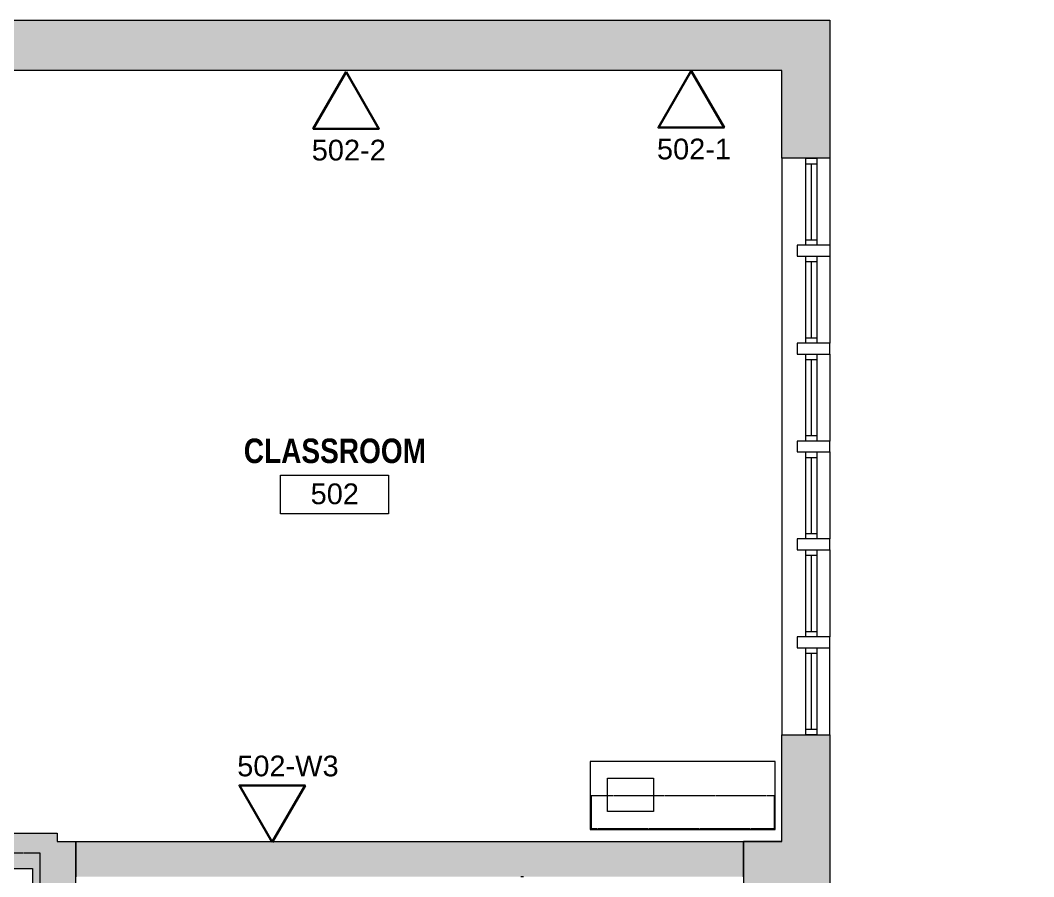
# Model space of a CAD drawing. Header units: inches. Extents: x 891 to 14187, y -1169 to 3232.
# Drawn here: x 5149.8 to 5522.4, y 654.5 to 969.6 of the extents above; entities that cross this region are included whole.
import ezdxf

# ---------------------------------------------------------------- set-up
doc = ezdxf.new("R2010")
doc.units = ezdxf.units.IN
doc.header["$MEASUREMENT"] = 0
doc.linetypes.add('IMPORT-IMPORT-HIDDEN', pattern=[0.375, 0.25, -0.125])
doc.linetypes.add('IMPORT-IMPORT-PHANTOM2', pattern=[1.25, 0.625, -0.125, 0.125, -0.125, 0.125, -0.125])
doc.layers.add('_DROPS_IDFS', color=7, linetype='Continuous')
for name, color, linetype, lineweight in [('_OPTEC_LAYER', 1, 'Continuous', 30), ('A-ANNO-RM TAG', 7, 'Continuous', 9), ('A-Fixtures-Appliances', 7, 'Continuous', 9), ('A-Hatch', 7, 'Continuous', 9), ('A-Millwork', 7, 'Continuous', 9), ('EX-EXT-CORE', 7, 'Continuous', 9), ('EX-Windows', 7, 'Continuous', 9), ('MUC-LOW_WALL', 7, 'Continuous', 9), ('WALL TYPE', 7, 'IMPORT-IMPORT-PHANTOM2', 9)]:
    doc.layers.add(name, color=color, linetype=linetype, lineweight=lineweight)
doc.styles.add('Arial', font='arial.ttf', dxfattribs={"height": 7.623})
doc.styles.add('Arial Narrow_B', font='ARIALNB.TTF', dxfattribs={"height": 9})

# ---------------------------------------------------------------- blocks, each defined once
blk = doc.blocks.new('_DATA')
at = {"layer": '_DROPS_IDFS', "color": 1, "lineweight": 30}
blk.add_lwpolyline([(24.61, 42.64), (12.55, 21.75), (36.67, 21.75)], close=True, dxfattribs=at)

msp = doc.modelspace()

# ---------------------------------------------------------------- hatches: boundary and pattern name
at = {"layer": 'A-Hatch'}
h = msp.add_hatch(color=9, dxfattribs=at)
h.paths.add_polyline_path([(4568.1, 657.56), (4627.39, 657.56), (4627.39, 674.55), (4593.1, 674.55), (4593.1, 678.06), (4589.1, 678.06), (4589.1, 750), (4568.1, 750)])
h.paths.add_polyline_path([(4589.1, 804), (4589.1, 955.93), (4971.1, 955.93), (4971.1, 951.06), (5429.82, 951.06), (5429.82, 918.77), (5447.44, 918.77), (5447.44, 969.56), (4568.1, 969.56), (4568.1, 958.56), (4561.1, 958.56), (4561.1, 896.56), (4568.1, 896.56), (4568.1, 804)])
h = msp.add_hatch(color=9, dxfattribs=at)
h.paths.add_polyline_path([(5278.55, 148.62), (5299.53, 169.59), (5299.86, 168.63), (5300.43, 167.78), (5301.19, 167.1), (5302.1, 166.64), (5303.1, 166.42), (5304.12, 166.47), (5305.1, 166.77), (5305.97, 167.31), (5306.67, 168.05), (5307.16, 168.94), (5307.41, 169.93), (5307.4, 170.95), (5307.14, 171.94), (5338.02, 171.94), (5338.02, 179.44), (5343.02, 179.44), (5343.02, 191.49), (5437.02, 191.49), (5437.02, 179.44), (5442.02, 179.44), (5442.02, 171.94), (5473.76, 171.94), (5473.76, 170.86), (5473.88, 169.82), (5474.23, 168.83), (5474.8, 167.95), (5475.56, 167.23), (5476.46, 166.7), (5477.46, 166.39), (5478.5, 166.31), (5480.69, 166.31), (5481.46, 166.21), (5482.19, 165.91), (5482.81, 165.43), (5483.28, 164.81), (5483.58, 164.09), (5483.69, 163.31), (5483.69, 162.04), (5488.7, 162.04), (5488.18, 160.63), (5488.04, 159.14), (5488.28, 157.66), (5488.89, 156.28), (5489.82, 155.11), (5491.03, 154.21), (5492.42, 153.65), (5493.9, 153.46), (5495.39, 153.65), (5496.78, 154.21), (5497.99, 155.11), (5498.92, 156.28), (5499.53, 157.66), (5499.77, 159.14), (5499.63, 160.63), (5499.11, 162.04), (5502.35, 162.04), (5502.35, 163.31), (5502.45, 164.09), (5502.75, 164.81), (5503.23, 165.43), (5503.85, 165.91), (5504.57, 166.21), (5505.35, 166.31), (5505.98, 166.31), (5505.98, 170.82), (5507.01, 170.49), (5508.09, 170.42), (5509.15, 170.62), (5510.13, 171.08), (5510.96, 171.77), (5511.6, 172.65), (5512, 173.65), (5512.13, 174.72), (5512, 175.8), (5511.6, 176.8), (5510.96, 177.68), (5510.13, 178.37), (5509.15, 178.83), (5508.09, 179.03), (5507.01, 178.96), (5505.98, 178.63), (5505.98, 184.82), (5507.01, 184.49), (5508.09, 184.42), (5509.15, 184.62), (5510.13, 185.08), (5510.96, 185.77), (5511.6, 186.65), (5512, 187.65), (5512.13, 188.72), (5512, 189.8), (5511.6, 190.8), (5510.96, 191.68), (5510.13, 192.37), (5509.15, 192.83), (5508.09, 193.03), (5507.01, 192.96), (5505.98, 192.63), (5505.98, 210.12), (5498.48, 210.12), (5498.48, 215.12), (5482.27, 215.12), (5482.27, 210.12), (5473.93, 210.12), (5473.93, 386.12), (5482.27, 386.12), (5482.27, 381.12), (5498.48, 381.12), (5498.48, 386.12), (5505.98, 386.12), (5505.98, 405.14), (5507.1, 404.8), (5508.27, 404.76), (5509.41, 405.02), (5510.44, 405.55), (5511.31, 406.33), (5511.95, 407.31), (5512.32, 408.42), (5512.41, 409.58), (5512.19, 410.73), (5511.69, 411.78), (5510.94, 412.67), (5509.98, 413.35), (5522.43, 425.79), (5518.96, 429.26), (5522.37, 432.67), (5500.61, 454.42), (5485.16, 438.97), (5447.44, 438.97), (5447.44, 476.03), (5429.82, 476.03), (5429.82, 422.5), (5421.19, 422.5), (5421.19, 394.35), (5460.3, 394.35), (5460.3, 204.95), (5324.43, 204.95), (5324.43, 284.9), (5296.28, 284.9), (5296.28, 226.77), (5279, 226.77), (5279, 188.3), (5258.93, 168.23), (5264.59, 162.58), (5261.05, 159.04), (5269.36, 150.74), (5272.89, 154.27)])
h.paths.add_polyline_path([(5296.28, 308.9), (5324.43, 308.9), (5324.43, 394.35), (5374.19, 394.35), (5374.19, 422.5), (5336.3, 422.5), (5336.3, 440.5), (5276.3, 440.5), (5276.3, 420.5), (5269.3, 420.5), (5269.3, 400.5), (5251.05, 400.5), (5251.05, 386.53), (5296.28, 386.53), (5296.28, 383.45)])
h.paths.add_polyline_path([(5429.82, 506.03), (5447.44, 506.03), (5447.44, 575.09), (5429.82, 575.09), (5429.82, 554.75)])
h.paths.add_polyline_path([(5447.44, 635.09), (5447.44, 706.77), (5429.82, 706.77), (5429.82, 667.5), (5415.74, 667.5), (5415.74, 635.09), (5428.95, 635.09)])
h = msp.add_hatch(color=9, dxfattribs=at)
h.paths.add_polyline_path([(4961.97, 612.34), (4961.97, 657.56), (5005.35, 657.56), (5005.35, 670.55), (4989.36, 670.55), (4989.36, 674.55), (4891.39, 674.55), (4891.39, 657.56), (4947.97, 657.56), (4947.97, 612.34)])
h.paths.add_polyline_path([(5170.3, 615.5), (5170.3, 667.5), (5163.36, 667.5), (5163.36, 670.55), (5051.35, 670.55), (5051.35, 657.56), (5154.3, 657.56), (5154.3, 615.5)])
h.paths.add_polyline_path([(4847.39, 657.56), (4855.39, 657.56), (4855.39, 674.55), (4847.39, 674.55)])
h.paths.add_polyline_path([(4811.39, 657.56), (4811.39, 674.55), (4707.39, 674.55), (4707.39, 657.56), (4783.1, 657.56)])
h.paths.add_polyline_path([(4671.39, 657.56), (4671.39, 674.55), (4663.39, 674.55), (4663.39, 657.56)])
msp.add_hatch(color=9, dxfattribs=at).paths.add_polyline_path([(5210.99, 654.51), (5415.74, 654.51), (5415.74, 667.5), (5170.3, 667.5), (5170.3, 654.51)])

# ---------------------------------------------------------------- linework, layer by layer
at = {"color": 8, "lineweight": 9}
msp.add_line((5334.82, 654.53), (5333.82, 654.53), dxfattribs=at)
at = {"layer": 'A-ANNO-RM TAG', "color": 8, "flags": 128}
msp.add_lwpolyline([(5245.56, 802.25), (5285.24, 802.25), (5285.24, 788.03), (5245.56, 788.03)], close=True, dxfattribs=at)
at = {"layer": 'A-Fixtures-Appliances', "color": 8, "flags": 128}
msp.add_lwpolyline([(5365.72, 690.78), (5382.63, 690.78), (5382.63, 678.56), (5365.72, 678.56)], close=True, dxfattribs=at)
at = {"layer": 'A-Millwork', "color": 8, "flags": 128}
msp.add_lwpolyline([(5359.36, 671.87), (5427.31, 671.87), (5427.31, 696.87), (5359.36, 696.87)], close=True, dxfattribs=at)
at = {"layer": 'A-Millwork', "color": 8, "linetype": 'IMPORT-IMPORT-HIDDEN', "flags": 128}
msp.add_lwpolyline([(5427.12, 672.3), (5427.12, 684.3), (5359.68, 684.3), (5359.68, 672.3)], close=True, dxfattribs=at)
at = {"layer": 'EX-EXT-CORE', "color": 8}
for p, q in [((5447.44, 846.77), (5447.44, 850.77)), ((5447.44, 810.77), (5447.44, 814.77)), ((5447.44, 774.77), (5447.44, 778.77)), ((5429.82, 667.5), (5415.74, 667.5))]:
    msp.add_line(p, q, dxfattribs=at)
at = {"layer": 'EX-EXT-CORE', "color": 8, "flags": 128}
for points in [[(4568.1, 750), (4568.1, 804), (4568.1, 896.56), (4561.1, 896.56), (4561.1, 958.56), (4568.1, 958.56), (4568.1, 969.56), (5447.44, 969.56), (5447.44, 918.77), (5447.44, 886.77), (5447.44, 882.77)], [(5429.82, 918.77), (5429.82, 951.06), (5107.21, 951.06)], [(5447.44, 918.77), (5429.82, 918.77), (5429.82, 706.77)], [(5447.44, 886.77), (5435.51, 886.77), (5435.51, 882.77), (5447.44, 882.77), (5447.44, 850.77), (5435.51, 850.77), (5435.51, 846.77), (5447.44, 846.77), (5447.44, 814.77), (5435.51, 814.77), (5435.51, 810.77), (5447.44, 810.77), (5447.44, 778.77), (5435.51, 778.77), (5435.51, 774.77), (5447.44, 774.77), (5447.44, 742.77), (5435.51, 742.77), (5435.51, 738.77), (5447.44, 738.77)], [(5051.35, 662.55), (5049.85, 662.55), (5049.85, 657.56), (5051.35, 657.56), (5154.3, 657.56), (5154.3, 615.5), (5170.3, 615.5), (5170.3, 667.5), (5429.82, 667.5), (5429.82, 706.77), (5447.44, 706.77), (5447.44, 738.77), (5447.44, 742.77)], [(5447.44, 706.77), (5447.44, 438.97), (5485.16, 438.97), (5500.61, 454.42), (5522.37, 432.67), (5518.96, 429.26), (5522.43, 425.79), (5509.98, 413.35)], [(5051.35, 657.56), (5051.35, 670.55), (5163.36, 670.55), (5163.36, 667.5), (5170.3, 667.5), (5170.3, 654.5)], [(5415.74, 654.5), (5415.74, 667.5), (5415.74, 635.09), (5428.32, 635.09)]]:
    msp.add_lwpolyline(points, dxfattribs=at)
at = {"layer": 'EX-Windows', "color": 8}
for p, q in [((5438.63, 886.77), (5438.63, 918.77)), ((5438.63, 918.77), (5442.63, 918.77)), ((5438.63, 916.77), (5442.63, 916.77)), ((5440.63, 916.77), (5440.63, 888.77)), ((5442.63, 918.77), (5442.63, 886.77)), ((5438.63, 888.77), (5442.63, 888.77)), ((5442.63, 886.77), (5438.63, 886.77)), ((5438.63, 850.77), (5438.63, 882.77)), ((5438.63, 882.77), (5442.63, 882.77)), ((5438.63, 880.77), (5442.63, 880.77)), ((5440.63, 880.77), (5440.63, 852.77)), ((5442.63, 882.77), (5442.63, 850.77)), ((5438.63, 852.77), (5442.63, 852.77)), ((5442.63, 850.77), (5438.63, 850.77)), ((5438.63, 814.77), (5438.63, 846.77)), ((5438.63, 846.77), (5442.63, 846.77)), ((5442.63, 846.77), (5442.63, 814.77)), ((5438.63, 844.77), (5442.63, 844.77)), ((5440.63, 844.77), (5440.63, 816.77)), ((5438.63, 816.77), (5442.63, 816.77)), ((5442.63, 814.77), (5438.63, 814.77)), ((5438.63, 778.77), (5438.63, 810.77)), ((5438.63, 810.77), (5442.63, 810.77)), ((5438.63, 808.77), (5442.63, 808.77)), ((5440.63, 808.77), (5440.63, 780.77)), ((5442.63, 810.77), (5442.63, 778.77)), ((5438.63, 780.77), (5442.63, 780.77)), ((5442.63, 778.77), (5438.63, 778.77)), ((5438.63, 742.77), (5438.63, 774.77)), ((5438.63, 774.77), (5442.63, 774.77)), ((5438.63, 772.77), (5442.63, 772.77)), ((5440.63, 772.77), (5440.63, 744.77)), ((5442.63, 774.77), (5442.63, 742.77)), ((5438.63, 744.77), (5442.63, 744.77)), ((5442.63, 742.77), (5438.63, 742.77)), ((5438.63, 706.77), (5438.63, 738.77)), ((5438.63, 738.77), (5442.63, 738.77)), ((5442.63, 738.77), (5442.63, 706.77)), ((5438.63, 736.77), (5442.63, 736.77)), ((5440.63, 736.77), (5440.63, 708.77)), ((5438.63, 708.77), (5442.63, 708.77)), ((5442.63, 706.77), (5438.63, 706.77))]:
    msp.add_line(p, q, dxfattribs=at)
at = {"layer": 'MUC-LOW_WALL', "color": 8}
for p, q in [((5429.82, 918.77), (5429.82, 706.77)), ((5447.44, 918.77), (5447.44, 886.77)), ((5447.44, 882.77), (5447.44, 850.77)), ((5447.44, 846.77), (5447.44, 814.77)), ((5447.44, 810.77), (5447.44, 778.77)), ((5447.44, 774.77), (5447.44, 742.77)), ((5447.44, 706.77), (5447.44, 738.77))]:
    msp.add_line(p, q, dxfattribs=at)
at = {"layer": 'WALL TYPE', "color": 8}
for p, q in [((4952.71, 663.35), (5157.08, 663.35)), ((5157.08, 663.35), (5157.08, 618.18))]:
    msp.add_line(p, q, dxfattribs=at)

# ---------------------------------------------------------------- block references
at = {"layer": '_OPTEC_LAYER'}
for p in [(5245, 907.9), (5371.92, 908.3)]:
    msp.add_blockref('_DATA', p, dxfattribs=at)
at = {"layer": '_OPTEC_LAYER', "rotation": 180}
msp.add_blockref('_DATA', (5267.09, 709.83), dxfattribs=at)

# ---------------------------------------------------------------- texts
at = {"layer": '_OPTEC_LAYER', "char_height": 7.623, "attachment_point": 1, "style": 'Arial'}
for s, insert in [('502-2', (5256.99, 925.61)), ('502-1', (5383.9, 926.01)), ('502-W3', (5229.59, 699.08))]:
    msp.add_mtext_dynamic_manual_height_columns(s, width=5.9059, gutter_width=1, heights=[0.748], dxfattribs=dict(at, insert=insert))
at = {"layer": 'A-ANNO-RM TAG'}
for s, height, style, p in [('CLASSROOM', 9, 'Arial Narrow_B', (5232.01, 806.69)), ('502', 7.623, 'Arial', (5256.58, 791.56))]:
    msp.add_text(s, height=height, dxfattribs=dict(at, style=style)).set_placement(p)

doc.saveas('drawing.dxf')
